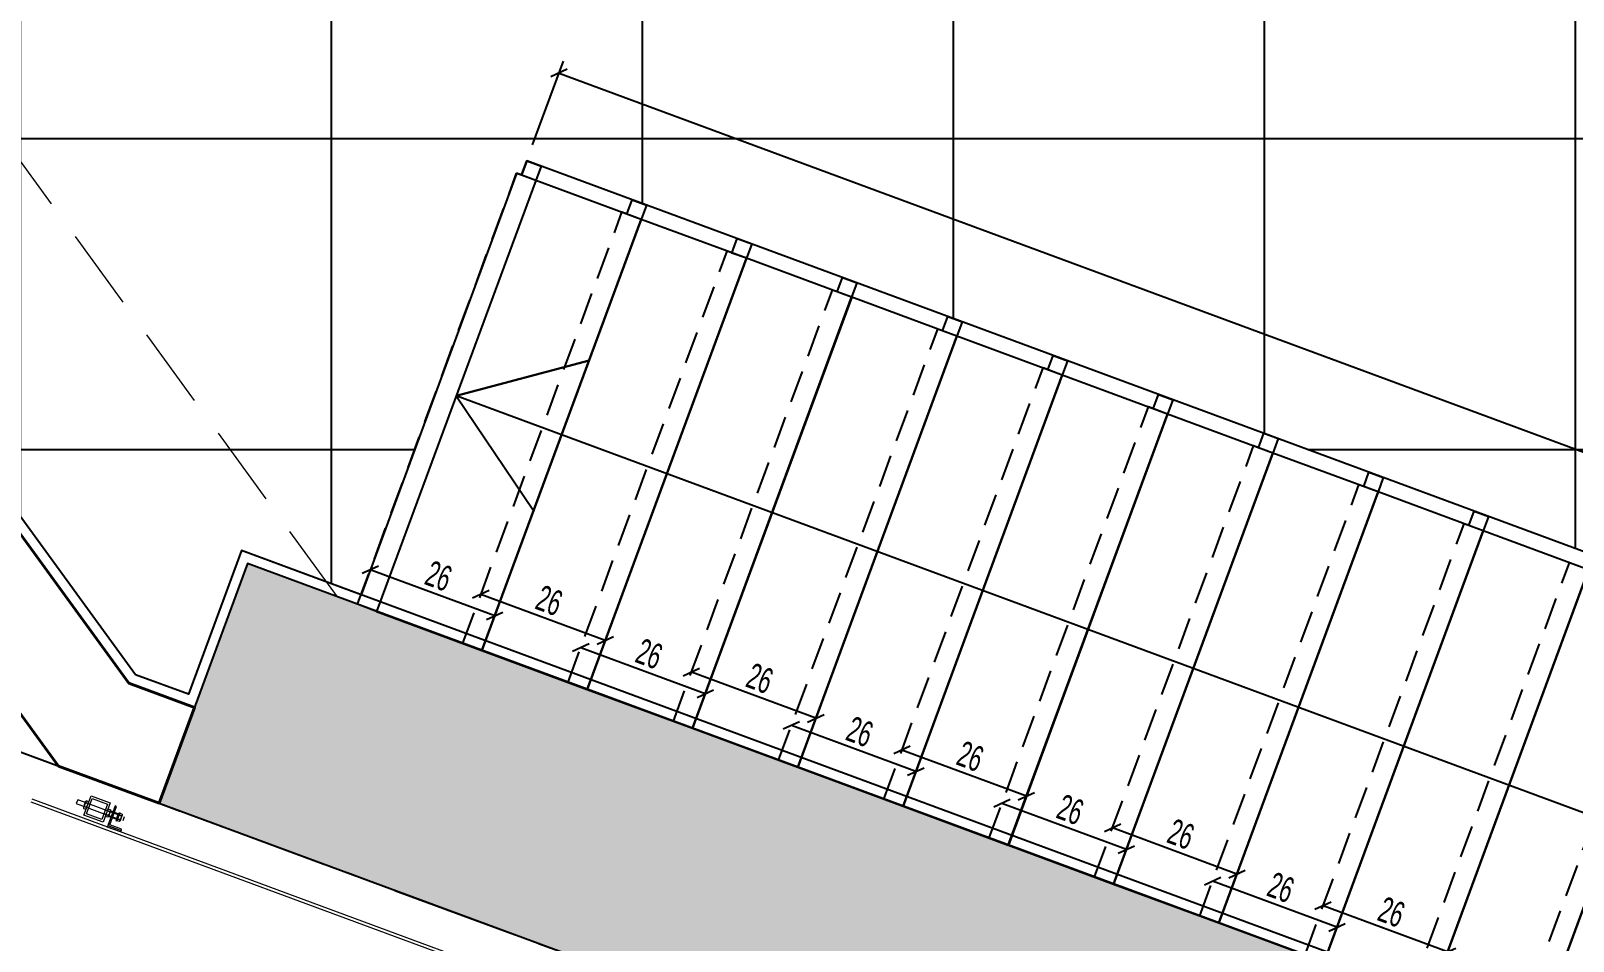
# Model space of a CAD drawing. Header units: millimetres. Extents: x 933584 to 974011, y 4545988 to 4553664.
# Drawn here: x 941187.9 to 941490.2, y 4550419.8 to 4550598.1 of the extents above; entities that cross this region are included whole.
import ezdxf

# ---------------------------------------------------------------- set-up
doc = ezdxf.new("R2010")
doc.units = ezdxf.units.MM
doc.header["$PDMODE"] = 35
for name, pattern in [('568_AVN_KES_01$0$HIDDEN', [0.375, 0.25, -0.125]), ('CENTER', [2, 1.25, -0.25, 0.25, -0.25]), ('HIDDEN', [9.525, 6.35, -3.175]), ('HIDDEN2', [4.7625, 3.175, -1.5875])]:
    doc.linetypes.add(name, pattern=pattern)
doc.layers.get('0').update_dxf_attribs({"color": 255})
doc.layers.get('Defpoints').update_dxf_attribs({"color": 8})
for name, color, linetype in [('0-CSX-CXS_20', 14, 'CENTER'), ('0-DMS-50', 143, 'Continuous'), ('0-EST-MEA', 10, 'Continuous'), ('0-HSL-HTC_200', 1, 'Continuous'), ('0-HSL-SLD', 252, 'Continuous'), ('0-LNS-SLN', 6, 'Continuous'), ('0-LNS-SPL', 13, '568_AVN_KES_01$0$HIDDEN'), ('2-SPS-RCN', 2, 'Continuous')]:
    doc.layers.add(name, color=color, linetype=linetype)
for name, color, linetype, lineweight in [('2-SPS-IBW', 5, 'Continuous', 40), ('al', 7, 'Continuous', 5), ('CM', 4, 'Continuous', 5), ('mimariKIRIS', 251, 'HIDDEN2', 0), ('PL', 1, 'Continuous', 5), ('VD', 11, 'Continuous', 5), ('VDK', 11, 'HIDDEN', 5)]:
    doc.layers.add(name, color=color, linetype=linetype, lineweight=lineweight)
doc.styles.add('dim_romans_50', font='swissl.ttf', dxfattribs={"width": 0.6, "height": 5})
doc.dimstyles.new('ONK_dim 1_50', dxfattribs={"dimscale": 5, "dimtxt": 4, "dimasz": 0.5, "dimexe": 0.5, "dimexo": 0.5, "dimgap": 0.2, "dimtad": 1, "dimdec": 1, "dimrnd": 0.5, "dimzin": 9, "dimtxsty": 'dim_romans_50', "dimblk": 'OBLIQUE', "dimcen": 1, "dimclre": 256, "dimclrt": 256, "dimazin": 2, "dimtfac": 1, "dimtdec": 1, "dimtix": 1, "dimtmove": 2, "dimatfit": 3, "dimldrblk": 'OBLIQUE', "dimfxl": 3, "dimfxlon": 1, "dimarcsym": 0})

# ---------------------------------------------------------------- blocks, each defined once
blk = doc.blocks.new('ZVBXZDVB')
at = {"layer": '0-CSX-CXS_20', "ltscale": 20}
blk.add_lwpolyline([(933721.5, 4552054.44), (934876.25, 4551628.21)], dxfattribs=at)
blk = doc.blocks.new('xcvxcbv-flatten-1')
at = {"layer": '2-SPS-IBW'}
blk.add_lwpolyline([(934013, 4550609.59), (933993.28, 4550616.86), (933863.85, 4550794.73), (933863.85, 4550923.49), (933966.85, 4550923.49), (933966.85, 4550975.49), (933863.85, 4550975.49), (933863.85, 4550990.49), (933981.85, 4550990.49), (933981.85, 4550877.49), (933882.35, 4550877.49), (933882.35, 4550804.49), (934007.08, 4550633.09), (934019.92, 4550628.36), (934013, 4550609.59)], dxfattribs=at)
blk = doc.blocks.new('XCVBXCVBXZ-flatten-1')
at = {"layer": 'al'}
for points in [[(933998.27, 4553444.51), (933999.66, 4553448.27), (934003.41, 4553446.89), (934002.02, 4553443.13)], [(933998.27, 4553444.51), (933999.66, 4553448.27), (934003.41, 4553446.89), (934002.02, 4553443.13)], [(933998.78, 4553444.75), (933999.89, 4553447.76), (934002.9, 4553446.65), (934001.78, 4553443.64)], [(933998.78, 4553444.75), (933999.89, 4553447.76), (934002.9, 4553446.65), (934001.78, 4553443.64)], [(934002.95, 4553442.47), (934005.54, 4553441.51), (934005.64, 4553441.79), (934003.33, 4553442.64), (934004.65, 4553446.22), (934004.37, 4553446.32)], [(934002.95, 4553442.47), (934005.54, 4553441.51), (934005.64, 4553441.79), (934003.33, 4553442.64), (934004.65, 4553446.22), (934004.37, 4553446.32)]]:
    blk.add_lwpolyline(points, close=True, dxfattribs=at)
at = {"layer": 'CM'}
for p, q in [((934086.89, 4553410.52), (933987.93, 4553447.05)), ((934087.1, 4553411.08), (933988.14, 4553447.61))]:
    blk.add_line(p, q, dxfattribs=at)
at = {"layer": 'PL'}
for points in [[(934003.48, 4553445.36), (934005.12, 4553444.76), (934004.7, 4553443.64), (934003.07, 4553444.24)], [(934005.54, 4553441.51), (934005.43, 4553441.23), (934002.84, 4553442.18), (934002.95, 4553442.47)], [(934005.54, 4553441.51), (934005.43, 4553441.23), (934002.84, 4553442.18), (934002.95, 4553442.47)]]:
    blk.add_lwpolyline(points, close=True, dxfattribs=at)
at = {"layer": 'VD'}
for points in [[(933998.19, 4553445.84), (933998.65, 4553445.67), (933998.77, 4553445.99), (933998.79, 4553446.04), (933998.32, 4553446.21, 0.327274)], [(933998.2, 4553446.05, -0.159188), (933998.33, 4553446.21, -0.080739), (933998.4, 4553446.6)], [(933998.4, 4553446.6, -0.080459), (933998.6, 4553446.95, -0.158616), (933998.6, 4553447.15)], [(933998.6, 4553446.95), (933999.06, 4553446.78), (933999.2, 4553447.14), (933998.73, 4553447.32, 0.327274)], [(934003.35, 4553445.19), (934002.89, 4553445.36), (934003.02, 4553445.73), (934003.49, 4553445.56, -0.327274)], [(934003.28, 4553444.8, 0.080459), (934003.35, 4553445.19, 0.158616), (934003.48, 4553445.35)], [(934005.62, 4553444.35), (934005.16, 4553444.52), (934005.29, 4553444.89), (934005.76, 4553444.72, -0.327274)], [(934002.94, 4553444.09), (934002.48, 4553444.26), (934002.6, 4553444.58), (934002.61, 4553444.63), (934003.08, 4553444.45, -0.327274)], [(934003.07, 4553444.25, 0.159188), (934003.08, 4553444.46, 0.080739), (934003.28, 4553444.8)], [(934005.21, 4553443.25), (934004.75, 4553443.42), (934004.87, 4553443.74), (934004.89, 4553443.79), (934005.35, 4553443.62, -0.327274)], [(934005.34, 4553443.41, 0.159188), (934005.35, 4553443.62, 0.080739), (934005.55, 4553443.96)], [(934005.55, 4553443.96, 0.080459), (934005.62, 4553444.35, 0.158616), (934005.75, 4553444.51)]]:
    blk.add_lwpolyline(points, format="xyb", close=True, dxfattribs=at)
for points in [[(933998.79, 4553446.04), (933999.06, 4553446.78), (933998.6, 4553446.95, 0.162646), (933998.33, 4553446.21), (933998.79, 4553446.04)], [(934002.61, 4553444.63), (934002.89, 4553445.36), (934003.35, 4553445.19, -0.162646), (934003.08, 4553444.46), (934002.61, 4553444.63)], [(934004.89, 4553443.79), (934005.16, 4553444.52), (934005.62, 4553444.35, -0.162646), (934005.35, 4553443.62), (934004.89, 4553443.79)]]:
    blk.add_lwpolyline(points, format="xyb", dxfattribs=at)
for points in [[(934005.17, 4553444.57), (934005.06, 4553444.61), (934005.21, 4553445.02), (934005.32, 4553444.97)], [(934004.72, 4553443.34), (934004.61, 4553443.38), (934004.76, 4553443.79), (934004.87, 4553443.74)], [(934004.87, 4553443.74), (934004.76, 4553443.79), (934005.06, 4553444.61), (934005.17, 4553444.57)]]:
    blk.add_lwpolyline(points, close=True, dxfattribs=at)
at = {"layer": 'VDK'}
for p, q in [((933999.2, 4553445.88), (934005.89, 4553443.41)), ((933999.48, 4553446.63), (934006.16, 4553444.16)), ((934006.16, 4553444.16), (934005.89, 4553443.41))]:
    blk.add_line(p, q, dxfattribs=at)
for points in [[(933996.76, 4553446.78), (933999.2, 4553445.88), (933999.48, 4553446.63), (933997.04, 4553447.53)], [(934004.64, 4553443.87), (934002.2, 4553444.77), (934002.48, 4553445.52), (934004.92, 4553444.62)]]:
    blk.add_lwpolyline(points, close=True, dxfattribs=at)
blk = doc.blocks.new('fdbxcbxb')
at = {"layer": '0-LNS-SLN', "linetype": 'HIDDEN'}
blk.add_lwpolyline([(936147.2, 4550487.53), (936178.39, 4550571.95)], dxfattribs=at)
at = {"layer": '0-LNS-SLN'}
blk.add_lwpolyline([(936150.95, 4550486.14), (936171.58, 4550478.51), (936202.78, 4550562.93), (936182.15, 4550570.56)], close=True, dxfattribs=at)
for points in [[(936182.15, 4550570.56), (936178.39, 4550571.95)], [(936150.95, 4550486.14), (936147.2, 4550487.53)]]:
    blk.add_lwpolyline(points, dxfattribs=at)
blk = doc.blocks.new('DVCDSFVBDSV')
at = {"layer": '0-LNS-SLN'}
for points in [[(936187.87, 4550571.64), (936186.84, 4550568.83), (936184.02, 4550569.87), (936185.06, 4550572.68), (936187.87, 4550571.64)], [(936208.51, 4550564.01), (936207.47, 4550561.2), (936204.66, 4550562.24), (936205.7, 4550565.05), (936208.51, 4550564.01)], [(936229.15, 4550556.39), (936228.11, 4550553.57), (936225.29, 4550554.61), (936226.33, 4550557.43), (936229.15, 4550556.39)], [(936249.78, 4550548.76), (936248.74, 4550545.95), (936245.93, 4550546.99), (936246.97, 4550549.8), (936249.78, 4550548.76)], [(936270.42, 4550541.14), (936269.38, 4550538.32), (936266.56, 4550539.36), (936267.6, 4550542.18), (936270.42, 4550541.14)], [(936645.86, 4550351.22), (936171.24, 4550526.62), (936197.27, 4550533.59), (936171.24, 4550526.62), (936186.39, 4550504.15)], [(936291.05, 4550533.51), (936290.01, 4550530.7), (936287.2, 4550531.74), (936288.24, 4550534.55), (936291.05, 4550533.51)], [(936311.69, 4550525.88), (936310.65, 4550523.07), (936307.84, 4550524.11), (936308.88, 4550526.92), (936311.69, 4550525.88)], [(936332.33, 4550518.26), (936331.29, 4550515.44), (936328.47, 4550516.48), (936329.51, 4550519.3), (936332.33, 4550518.26)], [(936352.96, 4550510.63), (936351.92, 4550507.82), (936349.11, 4550508.86), (936350.15, 4550511.67), (936352.96, 4550510.63)], [(936373.6, 4550503.01), (936372.56, 4550500.19), (936369.74, 4550501.23), (936370.78, 4550504.05), (936373.6, 4550503.01)]]:
    blk.add_lwpolyline(points, dxfattribs=at)
for p in [(4.69, -1.73), (25.33, -9.36), (45.96, -16.99), (66.6, -24.61), (87.23, -32.24), (107.87, -39.86), (128.51, -47.49), (149.14, -55.12), (169.78, -62.74), (190.41, -70.37), (211.05, -77.99), (231.69, -85.62)]:
    blk.add_blockref('fdbxcbxb', p)
blk = doc.blocks.new('fdvd-flatten-1')
at = {"layer": '2-SPS-RCN'}
blk.add_lwpolyline([(934652.94, 4550373.38), (934659.71, 4550423.91), (934030.31, 4550656.51), (934013, 4550609.59)], close=True, dxfattribs=at)
blk = doc.blocks.new('asdvdsv')
at = {"layer": '0-HSL-HTC_200'}
h = blk.add_hatch(dxfattribs=at)
h.set_pattern_fill('ANSI33', color=256)
h.set_pattern_definition([(45, (935301.9395, 4553293.885), (-4.490128, 4.490128), []), (45, (935306.4297, 4553293.885), (-4.490128, 4.490128), [3.175, -1.5875])])
h.paths.add_polyline_path([(939752.94, 4550210.64), (939759.71, 4550261.17), (939130.31, 4550493.76), (939113, 4550446.85)])
blk.add_blockref('fdvd-flatten-1', (5100, -162.74))
blk = doc.blocks.new('_Oblique')
at = {"color": 0, "linetype": 'ByBlock', "lineweight": -2}
blk.add_line((-0.5, -0.5), (0.5, 0.5), dxfattribs=at)
blk = doc.blocks.new('*D1447')
at = {"layer": '0-DMS-50', "color": 0, "lineweight": -2}
blk.add_line((941465.54, 4550417.73), (941441.15, 4550426.74), dxfattribs=at)
at = {"layer": '0-DMS-50', "lineweight": -2}
for p, q in [((941440.28, 4550424.4), (941440.28, 4550424.4)), ((941464.67, 4550415.39), (941464.67, 4550415.39))]:
    blk.add_line(p, q, dxfattribs=at)
at = {"layer": 'Defpoints', "color": 0}
for p in [(941441.15, 4550426.74), (941441.15, 4550426.74), (941465.54, 4550417.73)]:
    blk.add_point(p, dxfattribs=at)
at = {"layer": '0-DMS-50', "color": 0, "linetype": 'ByBlock', "lineweight": -2, "xscale": 2.5, "yscale": 2.5, "zscale": 2.5}
for p, rotation in [((941441.15, 4550426.74), 159.718194096898), ((941465.54, 4550417.73), 339.718194096898)]:
    blk.add_blockref('_Oblique', p, dxfattribs=dict(at, rotation=rotation))
at = {"layer": '0-DMS-50', "insert": (941454.56, 4550425.52), "char_height": 5, "attachment_point": 5, "rotation": 339.7182, "style": 'dim_romans_50'}
blk.add_mtext('26', dxfattribs=at)
blk = doc.blocks.new('*D1448')
at = {"layer": '0-DMS-50', "color": 0, "lineweight": -2}
blk.add_line((941443.86, 4550422.54), (941419.48, 4550431.56), dxfattribs=at)
at = {"layer": '0-DMS-50', "lineweight": -2}
for p, q in [((941418.61, 4550429.21), (941418.61, 4550429.21)), ((941443, 4550420.2), (941443, 4550420.2))]:
    blk.add_line(p, q, dxfattribs=at)
at = {"layer": 'Defpoints', "color": 0}
for p in [(941419.48, 4550431.56), (941419.48, 4550431.56), (941443.86, 4550422.54)]:
    blk.add_point(p, dxfattribs=at)
at = {"layer": '0-DMS-50', "color": 0, "linetype": 'ByBlock', "lineweight": -2, "xscale": 2.5, "yscale": 2.5, "zscale": 2.5}
for p, rotation in [((941419.48, 4550431.56), 159.718194379561), ((941443.86, 4550422.54), 339.718194379561)]:
    blk.add_blockref('_Oblique', p, dxfattribs=dict(at, rotation=rotation))
at = {"layer": '0-DMS-50', "insert": (941432.88, 4550430.33), "char_height": 5, "attachment_point": 5, "rotation": 339.7182, "style": 'dim_romans_50'}
blk.add_mtext('26', dxfattribs=at)
blk = doc.blocks.new('*D1449')
at = {"layer": '0-DMS-50', "color": 0, "lineweight": -2}
blk.add_line((941424.27, 4550432.98), (941399.88, 4550442), dxfattribs=at)
at = {"layer": '0-DMS-50', "lineweight": -2}
for p, q in [((941399.01, 4550439.65), (941399.01, 4550439.65)), ((941423.4, 4550430.64), (941423.4, 4550430.64))]:
    blk.add_line(p, q, dxfattribs=at)
at = {"layer": 'Defpoints', "color": 0}
for p in [(941399.88, 4550442), (941399.88, 4550442), (941424.27, 4550432.98)]:
    blk.add_point(p, dxfattribs=at)
at = {"layer": '0-DMS-50', "color": 0, "linetype": 'ByBlock', "lineweight": -2, "xscale": 2.5, "yscale": 2.5, "zscale": 2.5}
for p, rotation in [((941399.88, 4550442), 159.718194096898), ((941424.27, 4550432.98), 339.718194096898)]:
    blk.add_blockref('_Oblique', p, dxfattribs=dict(at, rotation=rotation))
at = {"layer": '0-DMS-50', "insert": (941413.29, 4550440.77), "char_height": 5, "attachment_point": 5, "rotation": 339.7182, "style": 'dim_romans_50'}
blk.add_mtext('26', dxfattribs=at)
blk = doc.blocks.new('*D1450')
at = {"layer": '0-DMS-50', "color": 0, "lineweight": -2}
blk.add_line((941402.59, 4550437.79), (941378.2, 4550446.81), dxfattribs=at)
at = {"layer": '0-DMS-50', "lineweight": -2}
for p, q in [((941377.34, 4550444.46), (941377.34, 4550444.46)), ((941401.73, 4550435.45), (941401.73, 4550435.45))]:
    blk.add_line(p, q, dxfattribs=at)
at = {"layer": 'Defpoints', "color": 0}
for p in [(941378.2, 4550446.81), (941378.2, 4550446.81), (941402.59, 4550437.79)]:
    blk.add_point(p, dxfattribs=at)
at = {"layer": '0-DMS-50', "color": 0, "linetype": 'ByBlock', "lineweight": -2, "xscale": 2.5, "yscale": 2.5, "zscale": 2.5}
for p, rotation in [((941378.2, 4550446.81), 159.718194379561), ((941402.59, 4550437.79), 339.718194379561)]:
    blk.add_blockref('_Oblique', p, dxfattribs=dict(at, rotation=rotation))
at = {"layer": '0-DMS-50', "insert": (941391.61, 4550445.58), "char_height": 5, "attachment_point": 5, "rotation": 339.7182, "style": 'dim_romans_50'}
blk.add_mtext('26', dxfattribs=at)
blk = doc.blocks.new('*D1451')
at = {"layer": '0-DMS-50', "color": 0, "lineweight": -2}
blk.add_line((941383, 4550448.23), (941358.61, 4550457.25), dxfattribs=at)
at = {"layer": '0-DMS-50', "lineweight": -2}
for p, q in [((941357.74, 4550454.9), (941357.74, 4550454.9)), ((941382.13, 4550445.89), (941382.13, 4550445.89))]:
    blk.add_line(p, q, dxfattribs=at)
at = {"layer": 'Defpoints', "color": 0}
for p in [(941358.61, 4550457.25), (941358.61, 4550457.25), (941383, 4550448.23)]:
    blk.add_point(p, dxfattribs=at)
at = {"layer": '0-DMS-50', "color": 0, "linetype": 'ByBlock', "lineweight": -2, "xscale": 2.5, "yscale": 2.5, "zscale": 2.5}
for p, rotation in [((941358.61, 4550457.25), 159.718194096898), ((941383, 4550448.23), 339.718194096898)]:
    blk.add_blockref('_Oblique', p, dxfattribs=dict(at, rotation=rotation))
at = {"layer": '0-DMS-50', "insert": (941372.01, 4550456.02), "char_height": 5, "attachment_point": 5, "rotation": 339.7182, "style": 'dim_romans_50'}
blk.add_mtext('26', dxfattribs=at)
blk = doc.blocks.new('*D1452')
at = {"layer": '0-DMS-50', "color": 0, "lineweight": -2}
blk.add_line((941361.32, 4550453.05), (941336.93, 4550462.06), dxfattribs=at)
at = {"layer": '0-DMS-50', "lineweight": -2}
for p, q in [((941336.07, 4550459.71), (941336.07, 4550459.71)), ((941360.45, 4550450.7), (941360.45, 4550450.7))]:
    blk.add_line(p, q, dxfattribs=at)
at = {"layer": 'Defpoints', "color": 0}
for p in [(941336.93, 4550462.06), (941336.93, 4550462.06), (941361.32, 4550453.05)]:
    blk.add_point(p, dxfattribs=at)
at = {"layer": '0-DMS-50', "color": 0, "linetype": 'ByBlock', "lineweight": -2, "xscale": 2.5, "yscale": 2.5, "zscale": 2.5}
for p, rotation in [((941336.93, 4550462.06), 159.718194379561), ((941361.32, 4550453.05), 339.718194379561)]:
    blk.add_blockref('_Oblique', p, dxfattribs=dict(at, rotation=rotation))
at = {"layer": '0-DMS-50', "insert": (941350.34, 4550460.84), "char_height": 5, "attachment_point": 5, "rotation": 339.7182, "style": 'dim_romans_50'}
blk.add_mtext('26', dxfattribs=at)
blk = doc.blocks.new('*D1453')
at = {"layer": '0-DMS-50', "lineweight": -2}
for p, q in [((941316.47, 4550470.15), (941316.47, 4550470.15)), ((941340.86, 4550461.14), (941340.86, 4550461.14))]:
    blk.add_line(p, q, dxfattribs=at)
at = {"layer": '0-DMS-50', "color": 0, "lineweight": -2}
blk.add_line((941341.72, 4550463.49), (941317.34, 4550472.5), dxfattribs=at)
at = {"layer": 'Defpoints', "color": 0}
for p in [(941317.34, 4550472.5), (941317.34, 4550472.5), (941341.72, 4550463.49)]:
    blk.add_point(p, dxfattribs=at)
at = {"layer": '0-DMS-50', "color": 0, "linetype": 'ByBlock', "lineweight": -2, "xscale": 2.5, "yscale": 2.5, "zscale": 2.5}
for p, rotation in [((941317.34, 4550472.5), 159.718194096898), ((941341.72, 4550463.49), 339.718194096898)]:
    blk.add_blockref('_Oblique', p, dxfattribs=dict(at, rotation=rotation))
at = {"layer": '0-DMS-50', "insert": (941330.74, 4550471.28), "char_height": 5, "attachment_point": 5, "rotation": 339.7182, "style": 'dim_romans_50'}
blk.add_mtext('26', dxfattribs=at)
blk = doc.blocks.new('*D1454')
at = {"layer": '0-DMS-50', "color": 0, "lineweight": -2}
blk.add_line((941320.05, 4550468.3), (941295.66, 4550477.31), dxfattribs=at)
at = {"layer": '0-DMS-50', "lineweight": -2}
for p, q in [((941294.79, 4550474.97), (941294.79, 4550474.97)), ((941319.18, 4550465.95), (941319.18, 4550465.95))]:
    blk.add_line(p, q, dxfattribs=at)
at = {"layer": 'Defpoints', "color": 0}
for p in [(941295.66, 4550477.31), (941295.66, 4550477.31), (941320.05, 4550468.3)]:
    blk.add_point(p, dxfattribs=at)
at = {"layer": '0-DMS-50', "color": 0, "linetype": 'ByBlock', "lineweight": -2, "xscale": 2.5, "yscale": 2.5, "zscale": 2.5}
for p, rotation in [((941295.66, 4550477.31), 159.718194379561), ((941320.05, 4550468.3), 339.718194379561)]:
    blk.add_blockref('_Oblique', p, dxfattribs=dict(at, rotation=rotation))
at = {"layer": '0-DMS-50', "insert": (941309.07, 4550476.09), "char_height": 5, "attachment_point": 5, "rotation": 339.7182, "style": 'dim_romans_50'}
blk.add_mtext('26', dxfattribs=at)
blk = doc.blocks.new('*D1455')
at = {"layer": '0-DMS-50', "lineweight": -2}
for p, q in [((941275.2, 4550485.41), (941275.2, 4550485.41)), ((941299.59, 4550476.39), (941299.59, 4550476.39))]:
    blk.add_line(p, q, dxfattribs=at)
at = {"layer": '0-DMS-50', "color": 0, "lineweight": -2}
blk.add_line((941300.45, 4550478.74), (941276.06, 4550487.75), dxfattribs=at)
at = {"layer": 'Defpoints', "color": 0}
for p in [(941276.06, 4550487.75), (941276.06, 4550487.75), (941300.45, 4550478.74)]:
    blk.add_point(p, dxfattribs=at)
at = {"layer": '0-DMS-50', "color": 0, "linetype": 'ByBlock', "lineweight": -2, "xscale": 2.5, "yscale": 2.5, "zscale": 2.5}
for p, rotation in [((941276.06, 4550487.75), 159.718194096898), ((941300.45, 4550478.74), 339.718194096898)]:
    blk.add_blockref('_Oblique', p, dxfattribs=dict(at, rotation=rotation))
at = {"layer": '0-DMS-50', "insert": (941289.47, 4550486.53), "char_height": 5, "attachment_point": 5, "rotation": 339.7182, "style": 'dim_romans_50'}
blk.add_mtext('26', dxfattribs=at)
blk = doc.blocks.new('*D1456')
at = {"layer": '0-DMS-50', "color": 0, "lineweight": -2}
blk.add_line((941278.78, 4550483.55), (941254.39, 4550492.56), dxfattribs=at)
at = {"layer": '0-DMS-50', "lineweight": -2}
for p, q in [((941253.52, 4550490.22), (941253.52, 4550490.22)), ((941277.91, 4550481.21), (941277.91, 4550481.21))]:
    blk.add_line(p, q, dxfattribs=at)
at = {"layer": 'Defpoints', "color": 0}
for p in [(941254.39, 4550492.56), (941254.39, 4550492.56), (941278.78, 4550483.55)]:
    blk.add_point(p, dxfattribs=at)
at = {"layer": '0-DMS-50', "color": 0, "linetype": 'ByBlock', "lineweight": -2, "xscale": 2.5, "yscale": 2.5, "zscale": 2.5}
for p, rotation in [((941254.39, 4550492.56), 159.718194379561), ((941278.78, 4550483.55), 339.718194379561)]:
    blk.add_blockref('_Oblique', p, dxfattribs=dict(at, rotation=rotation))
at = {"layer": '0-DMS-50', "insert": (941267.79, 4550491.34), "char_height": 5, "attachment_point": 5, "rotation": 339.7182, "style": 'dim_romans_50'}
blk.add_mtext('26', dxfattribs=at)
blk = doc.blocks.new('*D1458')
at = {"layer": '0-DMS-50', "lineweight": -2}
for p, q in [((941286.21, 4550575.78), (941292.27, 4550592.19)), ((941763.65, 4550399.34), (941769.71, 4550415.75))]:
    blk.add_line(p, q, dxfattribs=at)
at = {"layer": '0-DMS-50', "color": 0, "lineweight": -2}
blk.add_line((941291.4, 4550589.85), (941768.85, 4550413.41), dxfattribs=at)
at = {"layer": 'Defpoints', "color": 0}
for p in [(941285.06, 4550572.68), (941768.85, 4550413.41), (941762.5, 4550396.24)]:
    blk.add_point(p, dxfattribs=at)
at = {"layer": '0-DMS-50', "color": 0, "linetype": 'ByBlock', "lineweight": -2, "xscale": 2.5, "yscale": 2.5, "zscale": 2.5}
for p, rotation in [((941291.4, 4550589.85), 159.7181943844288), ((941768.85, 4550413.41), 339.7181943844288)]:
    blk.add_blockref('_Oblique', p, dxfattribs=dict(at, rotation=rotation))
at = {"layer": '0-DMS-50', "insert": (941531.34, 4550504.91), "char_height": 5, "attachment_point": 5, "rotation": 339.7182, "style": 'dim_romans_50'}
blk.add_mtext('509', dxfattribs=at)
blk = doc.blocks.new('vbxcb')
at = {"layer": 'mimariKIRIS', "ltscale": 5}
blk.add_lwpolyline([(942590.28, 4549378.4), (942466.16, 4549548.96), (942466.16, 4549896.91)], dxfattribs=at)

msp = doc.modelspace()

# ---------------------------------------------------------------- hatches: boundary and pattern name
at = {"layer": '0-HSL-SLD'}
h = msp.add_hatch(dxfattribs=at)
h.set_pattern_fill('CTYSQST', color=256, scale=0.2)
h.set_pattern_definition([(0, (941063.846, 4551003.75), (0, 60.96), []), (90, (941063.846, 4551003.75), (-60.96, 4e-15), [])])
h.paths.add_polyline_path([(941063.85, 4551003.75), (941203.85, 4551003.75), (941203.85, 4551008.75), (941796.85, 4551008.75), (941796.85, 4550980.75), (941867.85, 4550980.75), (941867.85, 4550294.61), (941796.85, 4550294.61), (941796.85, 4550286.53), (941730.96, 4550310.88), (941762.5, 4550396.24), (941285.06, 4550572.68), (941284.02, 4550569.87), (941283.08, 4550570.21), (941252.58, 4550487.67), (941229.12, 4550496.33), (941218.74, 4550468.18), (941208.34, 4550472.02), (941084.35, 4550642.4), (941084.35, 4550712.75), (941183.85, 4550712.75), (941183.85, 4550829.75), (941063.85, 4550829.75)])

# ---------------------------------------------------------------- linework, layer by layer
msp.add_lwpolyline([(941063.85, 4551003.75), (941203.85, 4551003.75), (941203.85, 4551008.75), (941796.85, 4551008.75), (941796.85, 4550980.75), (941867.85, 4550980.75), (941867.85, 4550294.61), (941796.85, 4550294.61), (941796.85, 4550286.53), (941730.96, 4550310.88), (941762.5, 4550396.24), (941285.06, 4550572.68), (941284.02, 4550569.87), (941283.08, 4550570.21), (941252.58, 4550487.67), (941229.12, 4550496.33), (941218.74, 4550468.18), (941208.34, 4550472.02), (941084.35, 4550642.4), (941084.35, 4550712.75), (941183.85, 4550712.75), (941183.85, 4550829.75), (941063.85, 4550829.75)], close=True, dxfattribs=at)
at = {"layer": '0-LNS-SPL', "linetype": 'ByBlock', "ltscale": 0.5}
msp.add_lwpolyline([(941867.85, 4550294.61), (941796.85, 4550294.61), (941796.85, 4550286.53), (941229.13, 4550496.33), (941218.74, 4550468.18), (941208.34, 4550472.02), (941084.35, 4550642.4), (941084.35, 4550712.75), (941183.85, 4550712.75), (941183.85, 4550829.75), (941061.85, 4550829.75), (941061.85, 4550826.35)], dxfattribs=at)

# ---------------------------------------------------------------- block references
for name, p in [('XCVBXCVBXZ-flatten-1', (7200, -3000)), ('xcvxcbv-flatten-1', (7200, -162.74)), ('asdvdsv', (2100, 0)), ('vbxcb', (-1342.31, 1108.84))]:
    msp.add_blockref(name, p)
at = {"layer": '0-EST-MEA'}
msp.add_blockref('DVCDSFVBDSV', (5100, 0), dxfattribs=at)
at = {"layer": '0-LNS-SLN'}
msp.add_blockref('ZVBXZDVB', (7200, -1500), dxfattribs=at)

# ---------------------------------------------------------------- dimensions: what is measured, and where the dimension line sits
at = {"layer": '0-DMS-50'}
for p1, p2, distance, picture, middle in [((941285.06, 4550572.68), (941762.5, 4550396.24), 18.3, '*D1458', (941531.34, 4550504.91)), ((941278.78, 4550483.55), (941254.39, 4550492.56), 0, '*D1456', (941267.79, 4550491.34)), ((941300.45, 4550478.74), (941276.06, 4550487.75), 0, '*D1455', (941289.47, 4550486.53)), ((941320.05, 4550468.3), (941295.66, 4550477.31), 0, '*D1454', (941309.07, 4550476.09)), ((941341.72, 4550463.49), (941317.34, 4550472.5), 0, '*D1453', (941330.74, 4550471.28)), ((941361.32, 4550453.05), (941336.93, 4550462.06), 0, '*D1452', (941350.34, 4550460.84)), ((941383, 4550448.23), (941358.61, 4550457.25), 0, '*D1451', (941372.01, 4550456.02)), ((941402.59, 4550437.79), (941378.2, 4550446.81), 0, '*D1450', (941391.61, 4550445.58)), ((941424.27, 4550432.98), (941399.88, 4550442), 0, '*D1449', (941413.29, 4550440.77)), ((941443.86, 4550422.54), (941419.48, 4550431.56), 0, '*D1448', (941432.88, 4550430.33)), ((941465.54, 4550417.73), (941441.15, 4550426.74), 0, '*D1447', (941454.56, 4550425.52))]:
    dim = msp.add_aligned_dim(p1=p1, p2=p2, distance=distance, dimstyle='ONK_dim 1_50', dxfattribs=at)
    dim.commit()
    dim.dimension.update_dxf_attribs({"geometry": picture, "text_midpoint": middle})

doc.saveas('drawing.dxf')
